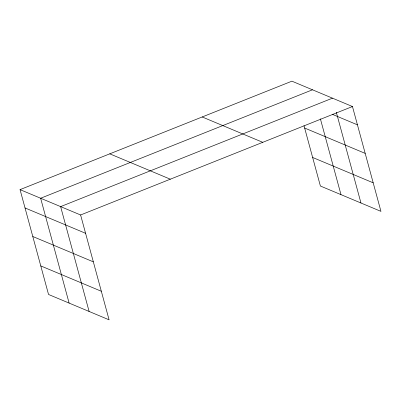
<?xml version="1.0" encoding="UTF-8"?>
<svg xmlns="http://www.w3.org/2000/svg" width="401" height="401" viewBox="0 0 401 401"><rect width="100%" height="100%" fill="white"/><g stroke="black" fill="none" stroke-linecap="round" stroke-linejoin="round"><path stroke-width="0.6" d="M20.05 189.628L80.606 214.981L109.087 319.823L48.536 294.469L20.05 189.628L291.913 81.177L352.464 106.531L380.95 211.372L320.394 186.019L303.998 125.658M312.499 89.794L40.636 198.249L69.122 303.091M332.484 98.165L60.621 206.615L89.107 311.457M80.606 214.981L352.464 106.531M332.319 114.32L357.441 124.841M304.645 128.039L365.196 153.393M312.64 157.463L373.191 182.816M202.199 116.967L262.75 142.32M109.764 153.839L170.32 179.192M25.022 207.939L85.578 233.292M32.782 236.495L93.338 261.848M40.777 265.913L101.333 291.266M336.334 112.34L360.965 203.006M320.384 118.811L340.985 194.635"/></g></svg>
